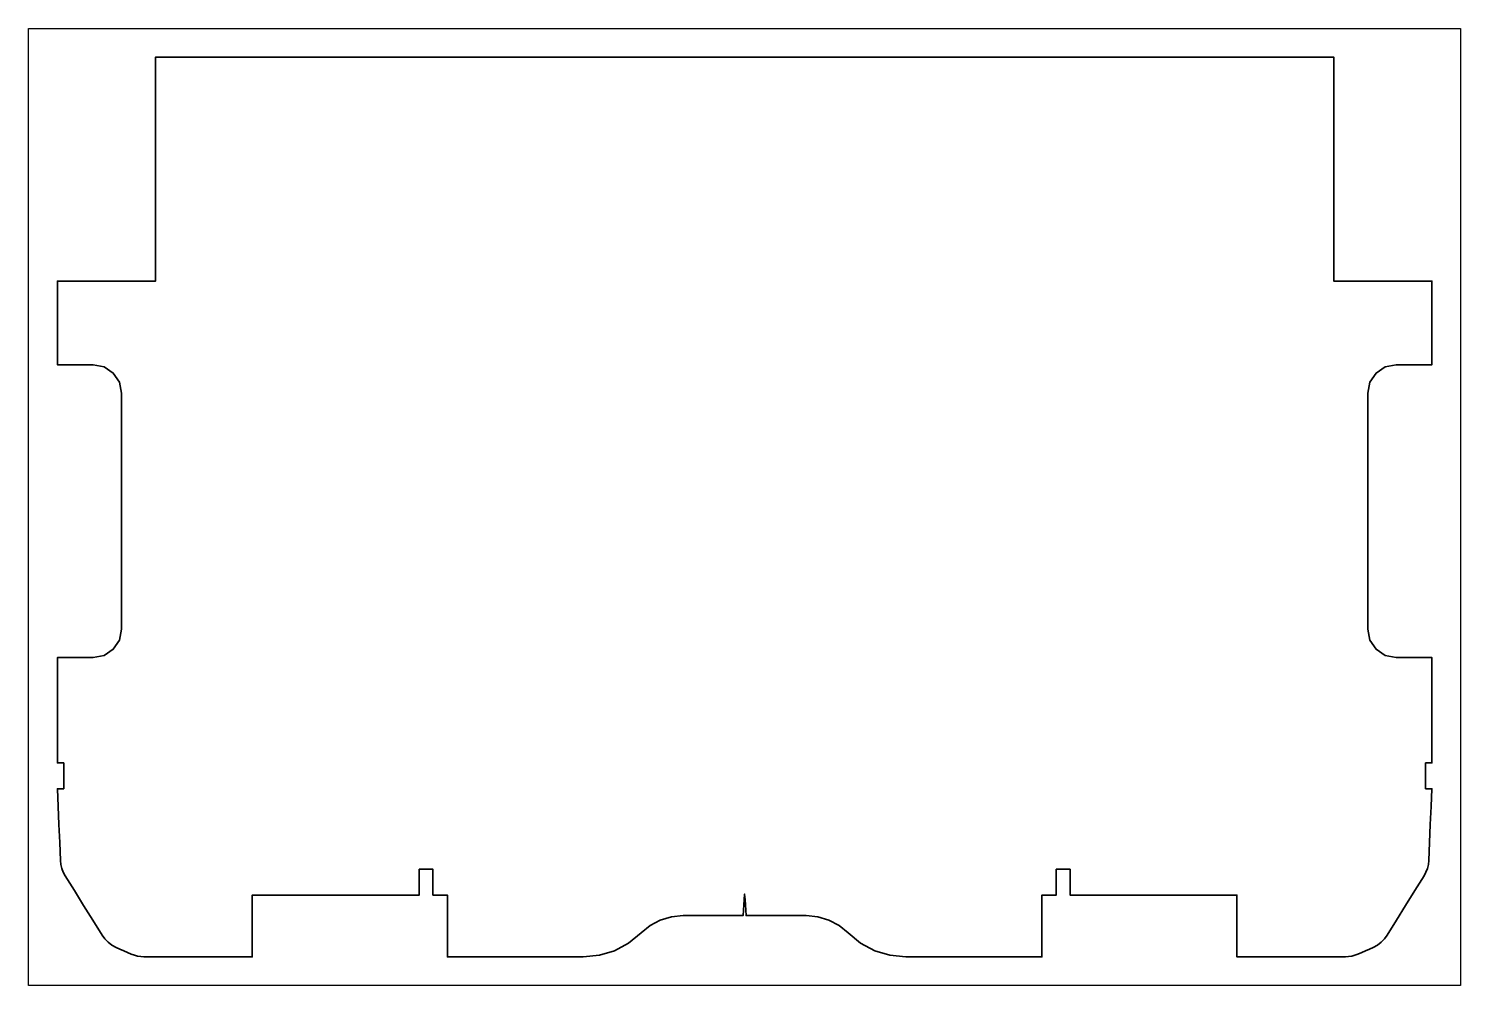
# Model space of a CAD drawing. Header units: millimetres. Extents: x -146 to 357, y -19 to 316.
import ezdxf

# ---------------------------------------------------------------- set-up
doc = ezdxf.new("R2010")
doc.units = ezdxf.units.MM
doc.header["$MEASUREMENT"] = 0
doc.layers.get('0').update_dxf_attribs({"lineweight": 0})
doc.layers.add('Safety', color=7, linetype='Continuous', lineweight=0)

msp = doc.modelspace()

# ---------------------------------------------------------------- linework, layer by layer
at = {"color": 18, "lineweight": 35, "true_color": 0x000000}
msp.add_lwpolyline([(334.05, 198.48), (337.18, 198.48), (340.32, 198.48), (343.45, 198.48), (346.58, 198.48), (346.58, 205.81), (346.58, 213.15), (346.58, 220.48), (346.58, 227.82), (337.96, 227.82), (329.34, 227.82), (320.72, 227.82), (312.11, 227.82), (312.11, 247.47), (312.11, 267.13), (312.11, 286.78), (312.11, 306.44), (208.73, 306.44), (105.35, 306.44), (1.98, 306.44), (-101.4, 306.44), (-101.4, 286.78), (-101.4, 267.13), (-101.4, 247.47), (-101.4, 227.82), (-110.02, 227.82), (-118.64, 227.82), (-127.26, 227.82), (-135.88, 227.82), (-135.88, 220.48), (-135.88, 213.15), (-135.88, 205.81), (-135.88, 198.48), (-132.74, 198.48), (-129.61, 198.48), (-126.48, 198.48), (-123.35, 198.48), (-119.45, 197.69), (-116.27, 195.55), (-114.13, 192.37), (-113.35, 188.48), (-113.35, 167.77), (-113.35, 147.06), (-113.35, 126.35), (-113.35, 105.64), (-114.13, 101.74), (-116.27, 98.57), (-119.45, 96.42), (-123.35, 95.64), (-126.48, 95.64), (-129.61, 95.64), (-132.74, 95.64), (-135.88, 95.64), (-135.88, 86.4), (-135.88, 77.16), (-135.88, 67.93), (-135.88, 58.69), (-135.32, 58.69), (-134.76, 58.69), (-134.2, 58.69), (-133.64, 58.69), (-133.64, 56.43), (-133.64, 54.16), (-133.64, 51.9), (-133.64, 49.64), (-134.2, 49.64), (-134.76, 49.64), (-135.32, 49.64), (-135.88, 49.64), (-135.6, 43.33), (-135.33, 37.02), (-135.06, 30.71), (-134.78, 24.4), (-134.63, 23), (-134.3, 21.63), (-133.81, 20.32), (-133.14, 19.08), (-129.91, 13.87), (-126.68, 8.65), (-123.44, 3.44), (-120.21, -1.78), (-119.24, -3.12), (-118.08, -4.28), (-116.76, -5.27), (-115.3, -6.05), (-113.95, -6.64), (-112.61, -7.23), (-111.27, -7.82), (-109.93, -8.41), (-108.86, -8.82), (-107.77, -9.11), (-106.64, -9.29), (-105.51, -9.35), (-96, -9.36), (-86.48, -9.37), (-76.97, -9.39), (-67.46, -9.4), (-67.46, -3.98), (-67.46, 1.45), (-67.46, 6.87), (-67.46, 12.3), (-52.81, 12.3), (-38.17, 12.3), (-23.53, 12.3), (-8.88, 12.3), (-8.88, 14.56), (-8.88, 16.82), (-8.88, 19.08), (-8.88, 21.34), (-7.68, 21.34), (-6.47, 21.34), (-5.26, 21.34), (-4.05, 21.34), (-4.05, 19.08), (-4.05, 16.82), (-4.05, 14.56), (-4.05, 12.3), (-2.78, 12.3), (-1.51, 12.3), (-0.24, 12.3), (1.03, 12.3), (1.03, 6.87), (1.03, 1.45), (1.03, -3.98), (1.03, -9.4), (12.95, -9.4), (24.88, -9.4), (36.8, -9.4), (48.73, -9.4), (54.35, -8.84), (59.7, -7.22), (64.64, -4.58), (69, -1), (72.18, 1.6), (75.76, 3.51), (79.65, 4.7), (83.73, 5.1), (89, 5.1), (94.28, 5.1), (99.55, 5.1), (104.82, 5.1), (104.96, 6.99), (105.09, 8.87), (105.22, 10.76), (105.35, 12.65), (105.48, 10.76), (105.62, 8.87), (105.75, 6.99), (105.88, 5.1), (111.15, 5.1), (116.43, 5.1), (121.7, 5.1), (126.97, 5.1), (131.06, 4.7), (134.94, 3.51), (138.53, 1.6), (141.7, -1), (146.07, -4.58), (151, -7.22), (156.36, -8.84), (161.98, -9.4), (173.9, -9.4), (185.83, -9.4), (197.75, -9.4), (209.68, -9.4), (209.68, -3.98), (209.68, 1.45), (209.68, 6.87), (209.68, 12.3), (210.95, 12.3), (212.22, 12.3), (213.49, 12.3), (214.76, 12.3), (214.76, 14.56), (214.76, 16.82), (214.76, 19.08), (214.76, 21.34), (215.97, 21.34), (217.17, 21.34), (218.38, 21.34), (219.59, 21.34), (219.59, 19.08), (219.59, 16.82), (219.59, 14.56), (219.59, 12.3), (234.23, 12.3), (248.88, 12.3), (263.52, 12.3), (278.16, 12.3), (278.16, 6.87), (278.16, 1.45), (278.16, -3.98), (278.16, -9.4), (287.68, -9.39), (297.19, -9.37), (306.7, -9.36), (316.21, -9.35), (317.35, -9.29), (318.47, -9.11), (319.57, -8.82), (320.63, -8.41), (321.97, -7.82), (323.32, -7.23), (324.66, -6.64), (326, -6.05), (327.46, -5.27), (328.78, -4.28), (329.94, -3.12), (330.92, -1.78), (334.15, 3.44), (337.38, 8.65), (340.62, 13.87), (343.85, 19.08), (344.51, 20.32), (345.01, 21.63), (345.34, 23), (345.49, 24.4), (345.76, 30.71), (346.03, 37.02), (346.31, 43.33), (346.58, 49.64), (346.02, 49.64), (345.46, 49.64), (344.9, 49.64), (344.35, 49.64), (344.35, 51.9), (344.35, 54.16), (344.35, 56.43), (344.35, 58.69), (344.9, 58.69), (345.46, 58.69), (346.02, 58.69), (346.58, 58.69), (346.58, 67.93), (346.58, 77.16), (346.58, 86.4), (346.58, 95.64), (343.45, 95.64), (340.32, 95.64), (337.18, 95.64), (334.05, 95.64), (330.16, 96.42), (326.98, 98.57), (324.84, 101.74), (324.05, 105.64), (324.05, 126.35), (324.05, 147.06), (324.05, 167.77), (324.05, 188.48), (324.84, 192.37), (326.98, 195.55), (330.16, 197.69)], close=True, dxfattribs=at)
at = {"layer": 'Safety', "color": 18, "lineweight": 25, "true_color": 0x000000}
msp.add_lwpolyline([(356.58, -19.4), (-145.97, -19.4), (-145.97, 316.44), (356.58, 316.44)], close=True, dxfattribs=at)

doc.saveas('drawing.dxf')
